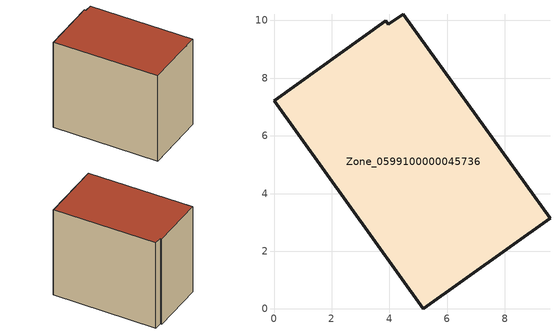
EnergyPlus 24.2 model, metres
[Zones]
Zone_0599100000045736
 floor ground (C_G): 4.48,10.22 9.56,3.13 5.18,0 0,7.22 3.87,9.98 3.96,9.87 z0
 wall outside (C_F): 5.18,0 9.56,3.13 4.48,10.22 3.96,9.87 3.87,9.98 0,7.22 5.18,0 z0:7.83
 roof outside (C_R): 9.56,3.13 4.48,10.22 3.96,9.87 3.87,9.98 0,7.22 5.18,0 z7.83
[BUILDING]
Pand.0599100000045736: North Axis=0; Terrain=City; Loads Convergence Tolerance Value=0.04; Temperature Convergence Tolerance Value=0.4; Solar Distribution=FullExterior; Maximum Number of Warmup Days=25; Minimum Number of Warmup Days=1
[Site:Location]
Rotterdam.The.Hague.AP_ZH_NLD Design_Conditions: Latitude=51.96; Longitude=4.45; Time Zone=1; Elevation=-4.5
[SITE:GROUNDTEMPERATURE:BUILDINGSURFACE]
18, 18, 18, 18, 18, 18, 18, 18, 18, 18, 18, 18
[MATERIAL] Thermal Absorptance=0.9; Solar Absorptance=0.7; Visible Absorptance=0.7
Name | Roughness | Thickness | Conductivity | Density | Specific Heat
G.TI.1975-1991 | MediumSmooth | 0.15 | 0.288461 | 540 | 1210
F.TI.1975-1991 | Rough | 0.3 | 0.230769 | 1920 | 840
R.TI.1975-1991 | MediumRough | 0.2 | 0.153846 | 1500 | 1000
[CONSTRUCTION]
C_G: G.TI.1975-1991
C_F: F.TI.1975-1991
C_R: R.TI.1975-1991
[ZONE]
Zone_0599100000045736: Type=1; Multiplier=1; Ceiling Height=Autocalculate; Volume=Autocalculate; Floor Area=autocalculate; Part of Total Floor Area=Yes
[ZONEINFILTRATION:DESIGNFLOWRATE]
Infil_Zone_0599100000045736: Zone or ZoneList or Space or SpaceList=Zone_0599100000045736; Schedule=AlwaysOn; Design Flow Rate Calculation Method=Flow/Area; Flow Rate per Floor Area=0.003; Constant Term Coefficient=1; Temperature Term Coefficient=0; Velocity Term Coefficient=0; Velocity Squared Term Coefficient=0
[HVACTEMPLATE:ZONE:IDEALLOADSAIRSYSTEM]
Zone_0599100000045736: Maximum Heating Supply Air Temperature=50; Minimum Cooling Supply Air Temperature=13; Maximum Heating Supply Air Humidity Ratio=0.0156; Minimum Cooling Supply Air Humidity Ratio=0.0077; Heating Limit=NoLimit; Cooling Limit=NoLimit; Dehumidification Control Type=ConstantSensibleHeatRatio; Cooling Sensible Heat Ratio=0.7; Dehumidification Setpoint=60; Humidification Control Type=None; Humidification Setpoint=30; Outdoor Air Method=None; Outdoor Air Flow Rate per Person=0.00944; Outdoor Air Flow Rate per Zone Floor Area=0; Outdoor Air Flow Rate per Zone=0; Demand Controlled Ventilation Type=None; Outdoor Air Economizer Type=NoEconomizer; Heat Recovery Type=None; Sensible Heat Recovery Effectiveness=0.7; Latent Heat Recovery Effectiveness=0.65
[ZONECONTROL:THERMOSTAT]
ThermostatControl_Zone_0599100000045736: Zone or ZoneList=Zone_0599100000045736; Control Type Schedule=DualSetpointControlType; Control 1=Thermostat_Zone_0599100000045736; Temperature Difference Between Cutout And Setpoint=0
[THERMOSTATSETPOINT:DUALSETPOINT]
Thermostat_Zone_0599100000045736: Heating Setpoint Temperature Schedule=HeatingSetpoint_Zone_0599100000045736; Cooling Setpoint Temperature Schedule=CoolingSetpoint_Zone_0599100000045736
[SCHEDULE:COMPACT]
HeatingSetpoint_Zone_0599100000045736: Through: 12/31, For: AllDays, Until: 24:00, 21
CoolingSetpoint_Zone_0599100000045736: Through: 12/31, For: AllDays, Until: 24:00, 24
DualSetpointControlType: Through: 12/31, For: AllDays, Until: 24:00, 4
AlwaysOn: Through: 12/31, For: AllDays, Until: 24:00, 1
